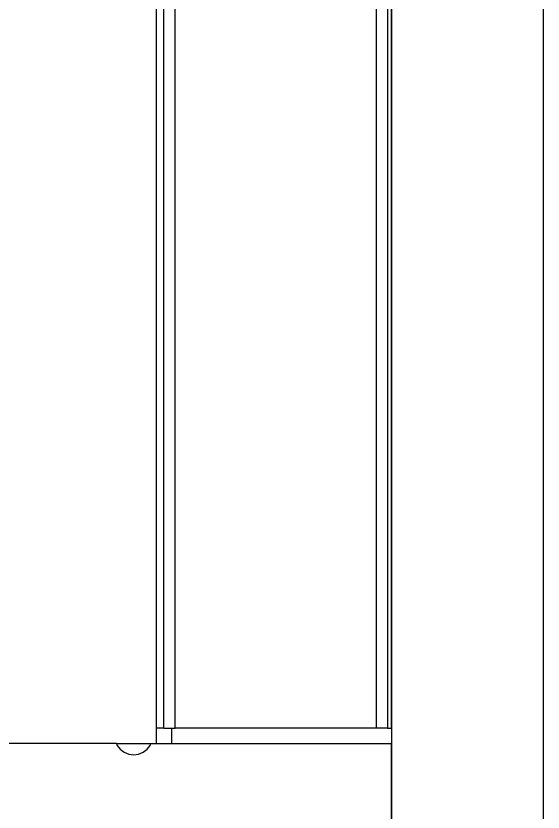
# Model space of a CAD drawing. Header units: millimetres. Extents: x -41292 to 298682, y -22072 to 33155.
# Drawn here: x 28439 to 29135, y 3668 to 4718 of the extents above; entities that cross this region are included whole.
import ezdxf

# ---------------------------------------------------------------- set-up
doc = ezdxf.new("R2010")
doc.units = ezdxf.units.MM
doc.layers.add('벽1', color=2, linetype='Continuous')

# ---------------------------------------------------------------- blocks, each defined once
blk = doc.blocks.new('AHSISHEUD')
for p, q in [((29762, 24198.7), (29762, 18738.7)), ((29252, 21426.7), (29252, 22786.7)), ((29262, 21426.7), (29262, 22786.7)), ((29542, 22786.7), (29542, 21426.7)), ((29557, 22786.7), (29557, 21426.7)), ((29562, 21426.7), (29562, 22786.7)), ((29277, 21426.7), (29277, 22726.7)), ((29262, 21426.7), (29252, 21426.7)), ((29252, 21406.7), (29252, 21426.7)), ((29262, 21426.7), (29272, 21426.7)), ((29272, 21426.7), (29272, 21406.7)), ((29272, 21426.7), (29277, 21426.7)), ((29542, 21426.7), (29277, 21426.7)), ((29557, 21426.7), (29542, 21426.7)), ((29557, 21426.7), (29562, 21426.7)), ((29562, 21426.7), (29562, 21406.7)), ((29199.4, 21406.7), (28594.7, 21406.7)), ((29199.4, 21406.7), (29200.4, 21404.2)), ((29199.4, 21406.7), (29244.7, 21406.7)), ((29200.4, 21404.2), (29204.4, 21399)), ((29239.7, 21399), (29243.7, 21404.2)), ((29243.7, 21404.2), (29244.7, 21406.7)), ((29244.7, 21406.7), (29252, 21406.7)), ((29252, 21406.7), (29272, 21406.7)), ((29272, 21406.7), (29562, 21406.7)), ((29562, 21289), (29562, 21406.7)), ((29204.4, 21399), (29209.5, 21395)), ((29209.5, 21395), (29215.6, 21392.5)), ((29215.6, 21392.5), (29222, 21391.7)), ((29222, 21391.7), (29228.5, 21392.5)), ((29228.5, 21392.5), (29234.5, 21395)), ((29234.5, 21395), (29239.7, 21399))]:
    blk.add_line(p, q)

msp = doc.modelspace()

# ---------------------------------------------------------------- linework, layer by layer
at = {"layer": '벽1'}
for p, q in [((29134.67, 6550.58), (29134.67, 2880.58)), ((28934.67, 6350.58), (28934.67, 1090.58))]:
    msp.add_line(p, q, dxfattribs=at)

# ---------------------------------------------------------------- block references
msp.add_blockref('AHSISHEUD', (-627.37, -17648.09))

doc.saveas('drawing.dxf')
